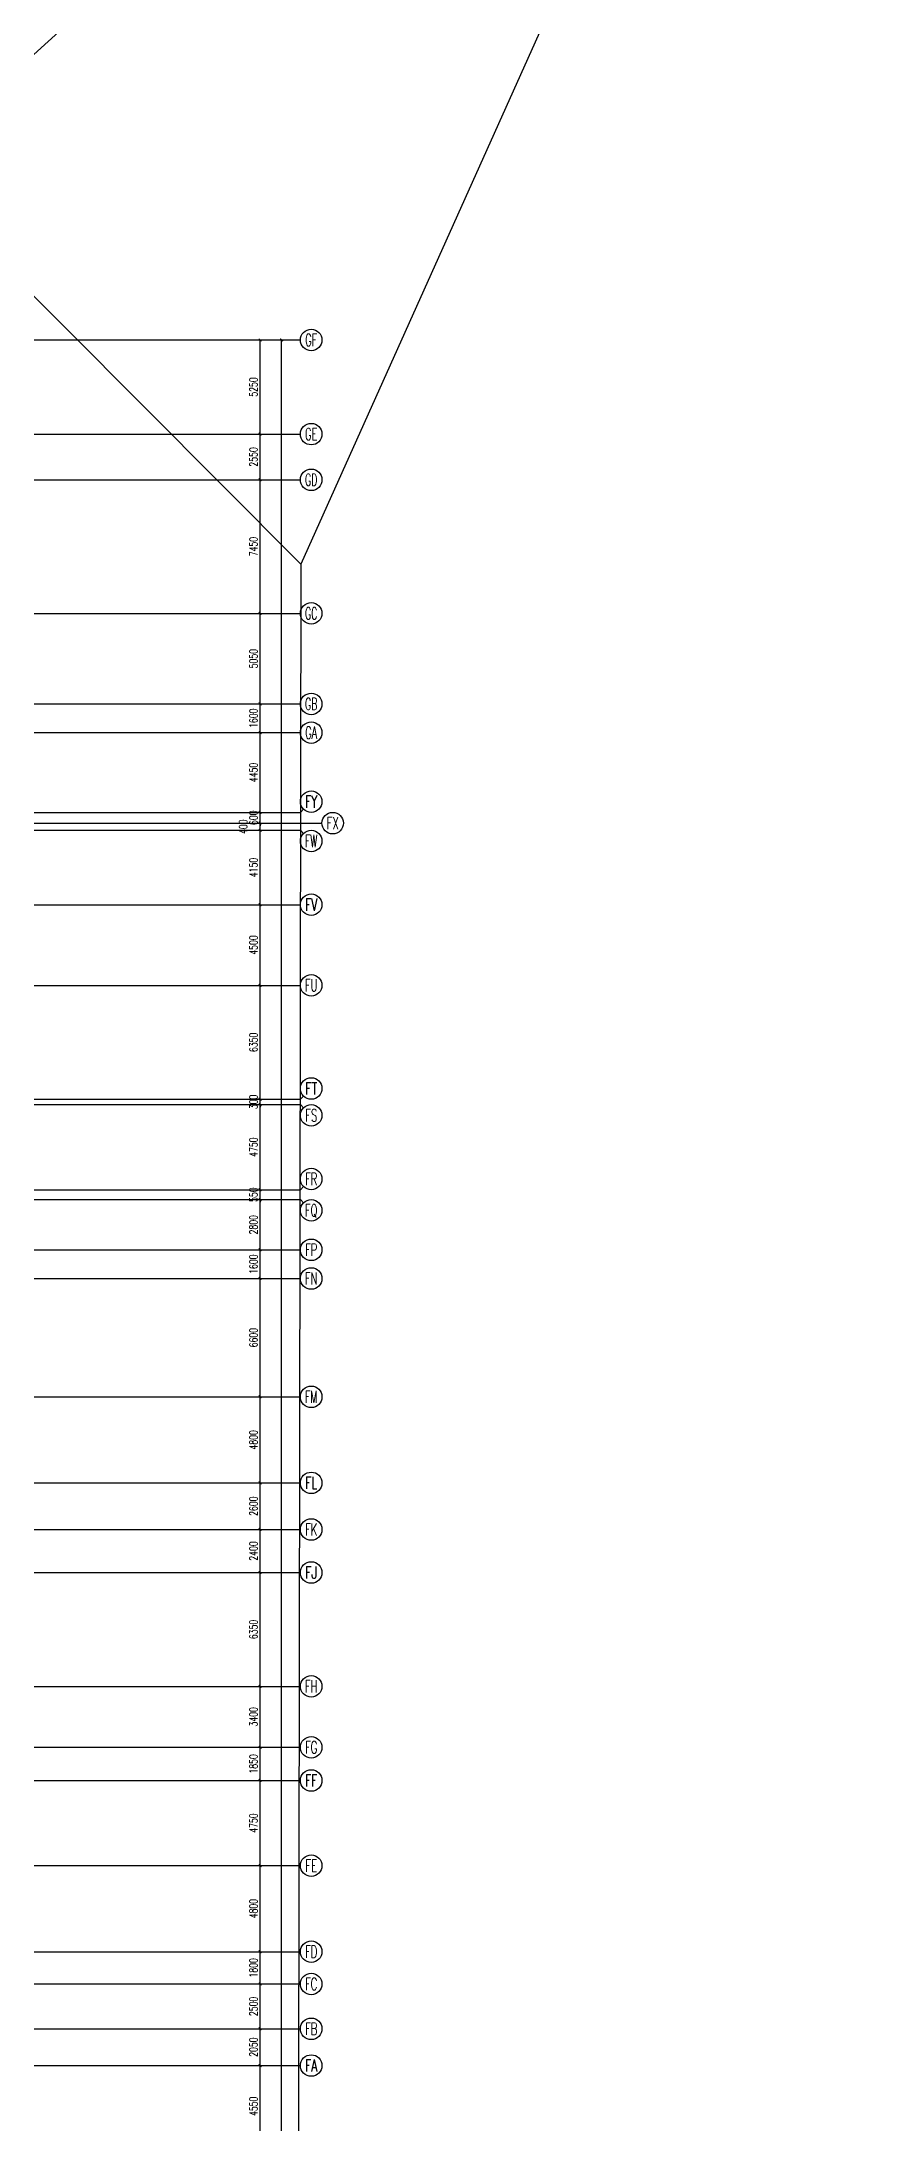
# Model space of a CAD drawing. Extents: x 369444 to 684549, y -549309 to 575337.
# Drawn here: x 616137 to 662356, y 371032 to 487148 of the extents above; entities that cross this region are included whole.
import ezdxf
from ezdxf.enums import TextEntityAlignment as Align

# ---------------------------------------------------------------- set-up
doc = ezdxf.new("R2010")
doc.units = 0
doc.header["$LTSCALE"] = 1000
doc.header["$MEASUREMENT"] = 0
for name, color, linetype in [('AXIS', 3, 'Continuous'), ('AXIS_TEXT', 7, 'Continuous'), ('DOTE', 1, 'Continuous')]:
    doc.layers.add(name, color=color, linetype=linetype)
doc.layers.add('不要动图层', color=140, linetype='Continuous', plot=False)
doc.styles.add('_TCH_AXIS', font='COMPLEX', dxfattribs={"bigfont": 'GBCBIG'})
doc.styles.add('_TCH_DIM_T3', font='SIMPLEX', dxfattribs={"width": 0.705882, "bigfont": 'GBCBIG'})
doc.styles.add('COMPLEX', font='COMPLEX')
doc.dimstyles.new('_TCH_ARCH&&150', dxfattribs={"dimtxt": 446.25, "dimasz": 150, "dimexe": 375, "dimexo": 450, "dimgap": 150, "dimtad": 1, "dimdec": 0, "dimzin": 0, "dimdsep": 46, "dimtxsty": '_TCH_DIM_T3', "dimblk": 'ARCHTICK', "dimcen": 0.09, "dimclrt": 7, "dimazin": 2, "dimtfac": 1, "dimtdec": 0, "dimtix": 1, "dimtmove": 2, "dimatfit": 3, "dimfxl": 0, "dimtolj": 1, "dimtzin": 0, "dimarcsym": 0})

# ---------------------------------------------------------------- blocks, each defined once
blk = doc.blocks.new('_ArchTick')
at = {"color": 0, "linetype": 'ByBlock', "const_width": 0.4}
blk.add_lwpolyline([(-0.5, -0.5), (0.5, 0.5)], dxfattribs=at)
blk = doc.blocks.new('*D919')
at = {"layer": 'AXIS', "color": 0, "lineweight": -2, "transparency": 16777216}
for p, q in [((625021, 374257), (628696, 374257)), ((628321, 369707), (628321, 374257)), ((625021, 369707), (628696, 369707))]:
    blk.add_line(p, q, dxfattribs=at)
at = {"layer": 'Defpoints', "color": 0, "transparency": 16777216}
for p in [(624571, 374257), (628321, 374257), (624571, 369707)]:
    blk.add_point(p, dxfattribs=at)
at = {"layer": 'AXIS', "color": 0, "lineweight": -2, "transparency": 16777216, "xscale": 150, "yscale": 150, "zscale": 150}
for p, rotation in [((628321, 374257), 90), ((628321, 369707), 270)]:
    blk.add_blockref('_ArchTick', p, dxfattribs=dict(at, rotation=rotation))
at = {"layer": 'AXIS', "color": 7, "lineweight": -2, "transparency": 16777216, "insert": (627948, 371982), "char_height": 446.2, "attachment_point": 5, "rotation": 90, "style": '_TCH_DIM_T3'}
blk.add_mtext('\\A1;4550', dxfattribs=at)
blk = doc.blocks.new('*D920')
at = {"layer": 'AXIS', "color": 0, "lineweight": -2, "transparency": 16777216}
for p, q in [((625021, 376307), (628696, 376307)), ((628321, 374257), (628321, 376307)), ((625021, 374257), (628696, 374257))]:
    blk.add_line(p, q, dxfattribs=at)
at = {"layer": 'Defpoints', "color": 0, "transparency": 16777216}
for p in [(624571, 376307), (628321, 376307), (624571, 374257)]:
    blk.add_point(p, dxfattribs=at)
at = {"layer": 'AXIS', "color": 0, "lineweight": -2, "transparency": 16777216, "xscale": 150, "yscale": 150, "zscale": 150}
for p, rotation in [((628321, 376307), 90), ((628321, 374257), 270)]:
    blk.add_blockref('_ArchTick', p, dxfattribs=dict(at, rotation=rotation))
at = {"layer": 'AXIS', "color": 7, "lineweight": -2, "transparency": 16777216, "insert": (627948, 375282), "char_height": 446.2, "attachment_point": 5, "rotation": 90, "style": '_TCH_DIM_T3'}
blk.add_mtext('\\A1;2050', dxfattribs=at)
blk = doc.blocks.new('*D921')
at = {"layer": 'AXIS', "color": 0, "lineweight": -2, "transparency": 16777216}
for p, q in [((625021, 378807), (628696, 378807)), ((628321, 376307), (628321, 378807)), ((625021, 376307), (628696, 376307))]:
    blk.add_line(p, q, dxfattribs=at)
at = {"layer": 'Defpoints', "color": 0, "transparency": 16777216}
for p in [(624571, 378807), (628321, 378807), (624571, 376307)]:
    blk.add_point(p, dxfattribs=at)
at = {"layer": 'AXIS', "color": 0, "lineweight": -2, "transparency": 16777216, "xscale": 150, "yscale": 150, "zscale": 150}
for p, rotation in [((628321, 378807), 90), ((628321, 376307), 270)]:
    blk.add_blockref('_ArchTick', p, dxfattribs=dict(at, rotation=rotation))
at = {"layer": 'AXIS', "color": 7, "lineweight": -2, "transparency": 16777216, "insert": (627948, 377557), "char_height": 446.2, "attachment_point": 5, "rotation": 90, "style": '_TCH_DIM_T3'}
blk.add_mtext('\\A1;2500', dxfattribs=at)
blk = doc.blocks.new('*D922')
at = {"layer": 'AXIS', "color": 0, "lineweight": -2, "transparency": 16777216}
for p, q in [((625021, 380607), (628696, 380607)), ((628321, 378807), (628321, 380607)), ((625021, 378807), (628696, 378807))]:
    blk.add_line(p, q, dxfattribs=at)
at = {"layer": 'Defpoints', "color": 0, "transparency": 16777216}
for p in [(624571, 380607), (628321, 380607), (624571, 378807)]:
    blk.add_point(p, dxfattribs=at)
at = {"layer": 'AXIS', "color": 0, "lineweight": -2, "transparency": 16777216, "xscale": 150, "yscale": 150, "zscale": 150}
for p, rotation in [((628321, 380607), 90), ((628321, 378807), 270)]:
    blk.add_blockref('_ArchTick', p, dxfattribs=dict(at, rotation=rotation))
at = {"layer": 'AXIS', "color": 7, "lineweight": -2, "transparency": 16777216, "insert": (627948, 379707), "char_height": 446.2, "attachment_point": 5, "rotation": 90, "style": '_TCH_DIM_T3'}
blk.add_mtext('\\A1;1800', dxfattribs=at)
blk = doc.blocks.new('*D923')
at = {"layer": 'AXIS', "color": 0, "lineweight": -2, "transparency": 16777216}
for p, q in [((625021, 385407), (628696, 385407)), ((628321, 380607), (628321, 385407)), ((625021, 380607), (628696, 380607))]:
    blk.add_line(p, q, dxfattribs=at)
at = {"layer": 'Defpoints', "color": 0, "transparency": 16777216}
for p in [(624571, 385407), (628321, 385407), (624571, 380607)]:
    blk.add_point(p, dxfattribs=at)
at = {"layer": 'AXIS', "color": 0, "lineweight": -2, "transparency": 16777216, "xscale": 150, "yscale": 150, "zscale": 150}
for p, rotation in [((628321, 385407), 90), ((628321, 380607), 270)]:
    blk.add_blockref('_ArchTick', p, dxfattribs=dict(at, rotation=rotation))
at = {"layer": 'AXIS', "color": 7, "lineweight": -2, "transparency": 16777216, "insert": (627948, 383007), "char_height": 446.2, "attachment_point": 5, "rotation": 90, "style": '_TCH_DIM_T3'}
blk.add_mtext('\\A1;4800', dxfattribs=at)
blk = doc.blocks.new('*D924')
at = {"layer": 'AXIS', "color": 0, "lineweight": -2, "transparency": 16777216}
for p, q in [((625021, 390157), (628696, 390157)), ((628321, 385407), (628321, 390157)), ((625021, 385407), (628696, 385407))]:
    blk.add_line(p, q, dxfattribs=at)
at = {"layer": 'Defpoints', "color": 0, "transparency": 16777216}
for p in [(624571, 390157), (628321, 390157), (624571, 385407)]:
    blk.add_point(p, dxfattribs=at)
at = {"layer": 'AXIS', "color": 0, "lineweight": -2, "transparency": 16777216, "xscale": 150, "yscale": 150, "zscale": 150}
for p, rotation in [((628321, 390157), 90), ((628321, 385407), 270)]:
    blk.add_blockref('_ArchTick', p, dxfattribs=dict(at, rotation=rotation))
at = {"layer": 'AXIS', "color": 7, "lineweight": -2, "transparency": 16777216, "insert": (627948, 387782), "char_height": 446.2, "attachment_point": 5, "rotation": 90, "style": '_TCH_DIM_T3'}
blk.add_mtext('\\A1;4750', dxfattribs=at)
blk = doc.blocks.new('*D925')
at = {"layer": 'AXIS', "color": 0, "lineweight": -2, "transparency": 16777216}
for p, q in [((625021, 392007), (628696, 392007)), ((628321, 390157), (628321, 392007)), ((625021, 390157), (628696, 390157))]:
    blk.add_line(p, q, dxfattribs=at)
at = {"layer": 'Defpoints', "color": 0, "transparency": 16777216}
for p in [(624571, 392007), (628321, 392007), (624571, 390157)]:
    blk.add_point(p, dxfattribs=at)
at = {"layer": 'AXIS', "color": 0, "lineweight": -2, "transparency": 16777216, "xscale": 150, "yscale": 150, "zscale": 150}
for p, rotation in [((628321, 392007), 90), ((628321, 390157), 270)]:
    blk.add_blockref('_ArchTick', p, dxfattribs=dict(at, rotation=rotation))
at = {"layer": 'AXIS', "color": 7, "lineweight": -2, "transparency": 16777216, "insert": (627948, 391082), "char_height": 446.2, "attachment_point": 5, "rotation": 90, "style": '_TCH_DIM_T3'}
blk.add_mtext('\\A1;1850', dxfattribs=at)
blk = doc.blocks.new('*D926')
at = {"layer": 'AXIS', "color": 0, "lineweight": -2, "transparency": 16777216}
for p, q in [((625021, 395407), (628696, 395407)), ((628321, 392007), (628321, 395407)), ((625021, 392007), (628696, 392007))]:
    blk.add_line(p, q, dxfattribs=at)
at = {"layer": 'Defpoints', "color": 0, "transparency": 16777216}
for p in [(624571, 395407), (628321, 395407), (624571, 392007)]:
    blk.add_point(p, dxfattribs=at)
at = {"layer": 'AXIS', "color": 0, "lineweight": -2, "transparency": 16777216, "xscale": 150, "yscale": 150, "zscale": 150}
for p, rotation in [((628321, 395407), 90), ((628321, 392007), 270)]:
    blk.add_blockref('_ArchTick', p, dxfattribs=dict(at, rotation=rotation))
at = {"layer": 'AXIS', "color": 7, "lineweight": -2, "transparency": 16777216, "insert": (627948, 393707), "char_height": 446.2, "attachment_point": 5, "rotation": 90, "style": '_TCH_DIM_T3'}
blk.add_mtext('\\A1;3400', dxfattribs=at)
blk = doc.blocks.new('*D927')
at = {"layer": 'AXIS', "color": 0, "lineweight": -2, "transparency": 16777216}
for p, q in [((625021, 401757), (628696, 401757)), ((628321, 395407), (628321, 401757)), ((625021, 395407), (628696, 395407))]:
    blk.add_line(p, q, dxfattribs=at)
at = {"layer": 'Defpoints', "color": 0, "transparency": 16777216}
for p in [(624571, 401757), (628321, 401757), (624571, 395407)]:
    blk.add_point(p, dxfattribs=at)
at = {"layer": 'AXIS', "color": 0, "lineweight": -2, "transparency": 16777216, "xscale": 150, "yscale": 150, "zscale": 150}
for p, rotation in [((628321, 401757), 90), ((628321, 395407), 270)]:
    blk.add_blockref('_ArchTick', p, dxfattribs=dict(at, rotation=rotation))
at = {"layer": 'AXIS', "color": 7, "lineweight": -2, "transparency": 16777216, "insert": (627948, 398582), "char_height": 446.2, "attachment_point": 5, "rotation": 90, "style": '_TCH_DIM_T3'}
blk.add_mtext('\\A1;6350', dxfattribs=at)
blk = doc.blocks.new('*D928')
at = {"layer": 'AXIS', "color": 0, "lineweight": -2, "transparency": 16777216}
for p, q in [((625021, 404157), (628696, 404157)), ((628321, 401757), (628321, 404157)), ((625021, 401757), (628696, 401757))]:
    blk.add_line(p, q, dxfattribs=at)
at = {"layer": 'Defpoints', "color": 0, "transparency": 16777216}
for p in [(624571, 404157), (628321, 404157), (624571, 401757)]:
    blk.add_point(p, dxfattribs=at)
at = {"layer": 'AXIS', "color": 0, "lineweight": -2, "transparency": 16777216, "xscale": 150, "yscale": 150, "zscale": 150}
for p, rotation in [((628321, 404157), 90), ((628321, 401757), 270)]:
    blk.add_blockref('_ArchTick', p, dxfattribs=dict(at, rotation=rotation))
at = {"layer": 'AXIS', "color": 7, "lineweight": -2, "transparency": 16777216, "insert": (627948, 402957), "char_height": 446.2, "attachment_point": 5, "rotation": 90, "style": '_TCH_DIM_T3'}
blk.add_mtext('\\A1;2400', dxfattribs=at)
blk = doc.blocks.new('*D929')
at = {"layer": 'AXIS', "color": 0, "lineweight": -2, "transparency": 16777216}
for p, q in [((625021, 406757), (628696, 406757)), ((628321, 404157), (628321, 406757)), ((625021, 404157), (628696, 404157))]:
    blk.add_line(p, q, dxfattribs=at)
at = {"layer": 'Defpoints', "color": 0, "transparency": 16777216}
for p in [(624571, 406757), (628321, 406757), (624571, 404157)]:
    blk.add_point(p, dxfattribs=at)
at = {"layer": 'AXIS', "color": 0, "lineweight": -2, "transparency": 16777216, "xscale": 150, "yscale": 150, "zscale": 150}
for p, rotation in [((628321, 406757), 90), ((628321, 404157), 270)]:
    blk.add_blockref('_ArchTick', p, dxfattribs=dict(at, rotation=rotation))
at = {"layer": 'AXIS', "color": 7, "lineweight": -2, "transparency": 16777216, "insert": (627948, 405457), "char_height": 446.2, "attachment_point": 5, "rotation": 90, "style": '_TCH_DIM_T3'}
blk.add_mtext('\\A1;2600', dxfattribs=at)
blk = doc.blocks.new('*D930')
at = {"layer": 'AXIS', "color": 0, "lineweight": -2, "transparency": 16777216}
for p, q in [((625021, 411557), (628696, 411557)), ((628321, 406757), (628321, 411557)), ((625021, 406757), (628696, 406757))]:
    blk.add_line(p, q, dxfattribs=at)
at = {"layer": 'Defpoints', "color": 0, "transparency": 16777216}
for p in [(624571, 411557), (628321, 411557), (624571, 406757)]:
    blk.add_point(p, dxfattribs=at)
at = {"layer": 'AXIS', "color": 0, "lineweight": -2, "transparency": 16777216, "xscale": 150, "yscale": 150, "zscale": 150}
for p, rotation in [((628321, 411557), 90), ((628321, 406757), 270)]:
    blk.add_blockref('_ArchTick', p, dxfattribs=dict(at, rotation=rotation))
at = {"layer": 'AXIS', "color": 7, "lineweight": -2, "transparency": 16777216, "insert": (627948, 409157), "char_height": 446.2, "attachment_point": 5, "rotation": 90, "style": '_TCH_DIM_T3'}
blk.add_mtext('\\A1;4800', dxfattribs=at)
blk = doc.blocks.new('*D931')
at = {"layer": 'AXIS', "color": 0, "lineweight": -2, "transparency": 16777216}
for p, q in [((625021, 418157), (628696, 418157)), ((628321, 411557), (628321, 418157)), ((625021, 411557), (628696, 411557))]:
    blk.add_line(p, q, dxfattribs=at)
at = {"layer": 'Defpoints', "color": 0, "transparency": 16777216}
for p in [(624571, 418157), (628321, 418157), (624571, 411557)]:
    blk.add_point(p, dxfattribs=at)
at = {"layer": 'AXIS', "color": 0, "lineweight": -2, "transparency": 16777216, "xscale": 150, "yscale": 150, "zscale": 150}
for p, rotation in [((628321, 418157), 90), ((628321, 411557), 270)]:
    blk.add_blockref('_ArchTick', p, dxfattribs=dict(at, rotation=rotation))
at = {"layer": 'AXIS', "color": 7, "lineweight": -2, "transparency": 16777216, "insert": (627948, 414857), "char_height": 446.2, "attachment_point": 5, "rotation": 90, "style": '_TCH_DIM_T3'}
blk.add_mtext('\\A1;6600', dxfattribs=at)
blk = doc.blocks.new('*D932')
at = {"layer": 'AXIS', "color": 0, "lineweight": -2, "transparency": 16777216}
for p, q in [((625021, 419757), (628696, 419757)), ((628321, 418157), (628321, 419757)), ((625021, 418157), (628696, 418157))]:
    blk.add_line(p, q, dxfattribs=at)
at = {"layer": 'Defpoints', "color": 0, "transparency": 16777216}
for p in [(624571, 419757), (628321, 419757), (624571, 418157)]:
    blk.add_point(p, dxfattribs=at)
at = {"layer": 'AXIS', "color": 0, "lineweight": -2, "transparency": 16777216, "xscale": 150, "yscale": 150, "zscale": 150}
for p, rotation in [((628321, 419757), 90), ((628321, 418157), 270)]:
    blk.add_blockref('_ArchTick', p, dxfattribs=dict(at, rotation=rotation))
at = {"layer": 'AXIS', "color": 7, "lineweight": -2, "transparency": 16777216, "insert": (627948, 418957), "char_height": 446.2, "attachment_point": 5, "rotation": 90, "style": '_TCH_DIM_T3'}
blk.add_mtext('\\A1;1600', dxfattribs=at)
blk = doc.blocks.new('*D933')
at = {"layer": 'AXIS', "color": 0, "lineweight": -2, "transparency": 16777216}
for p, q in [((625021, 422557), (628696, 422557)), ((628321, 419757), (628321, 422557)), ((625021, 419757), (628696, 419757))]:
    blk.add_line(p, q, dxfattribs=at)
at = {"layer": 'Defpoints', "color": 0, "transparency": 16777216}
for p in [(624571, 422557), (628321, 422557), (624571, 419757)]:
    blk.add_point(p, dxfattribs=at)
at = {"layer": 'AXIS', "color": 0, "lineweight": -2, "transparency": 16777216, "xscale": 150, "yscale": 150, "zscale": 150}
for p, rotation in [((628321, 422557), 90), ((628321, 419757), 270)]:
    blk.add_blockref('_ArchTick', p, dxfattribs=dict(at, rotation=rotation))
at = {"layer": 'AXIS', "color": 7, "lineweight": -2, "transparency": 16777216, "insert": (627948, 421157), "char_height": 446.2, "attachment_point": 5, "rotation": 90, "style": '_TCH_DIM_T3'}
blk.add_mtext('\\A1;2800', dxfattribs=at)
blk = doc.blocks.new('*D934')
at = {"layer": 'AXIS', "color": 0, "lineweight": -2, "transparency": 16777216}
for p, q in [((625021, 423107), (628696, 423107)), ((628321, 423107), (628321, 423257)), ((628321, 422557), (628321, 423107)), ((625021, 422557), (628696, 422557)), ((628321, 422557), (628321, 422407))]:
    blk.add_line(p, q, dxfattribs=at)
at = {"layer": 'Defpoints', "color": 0, "transparency": 16777216}
for p in [(624571, 423107), (628321, 423107), (624571, 422557)]:
    blk.add_point(p, dxfattribs=at)
at = {"layer": 'AXIS', "color": 0, "lineweight": -2, "transparency": 16777216, "xscale": 150, "yscale": 150, "zscale": 150}
for p, rotation in [((628321, 423107), 270), ((628321, 422557), 90)]:
    blk.add_blockref('_ArchTick', p, dxfattribs=dict(at, rotation=rotation))
at = {"layer": 'AXIS', "color": 7, "lineweight": -2, "transparency": 16777216, "insert": (627948, 422832), "char_height": 446.2, "attachment_point": 5, "rotation": 90, "style": '_TCH_DIM_T3'}
blk.add_mtext('\\A1;550', dxfattribs=at)
blk = doc.blocks.new('*D935')
at = {"layer": 'AXIS', "color": 0, "lineweight": -2, "transparency": 16777216}
for p, q in [((625021, 427857), (628696, 427857)), ((628321, 423107), (628321, 427857)), ((625021, 423107), (628696, 423107))]:
    blk.add_line(p, q, dxfattribs=at)
at = {"layer": 'Defpoints', "color": 0, "transparency": 16777216}
for p in [(624571, 427857), (628321, 427857), (624571, 423107)]:
    blk.add_point(p, dxfattribs=at)
at = {"layer": 'AXIS', "color": 0, "lineweight": -2, "transparency": 16777216, "xscale": 150, "yscale": 150, "zscale": 150}
for p, rotation in [((628321, 427857), 90), ((628321, 423107), 270)]:
    blk.add_blockref('_ArchTick', p, dxfattribs=dict(at, rotation=rotation))
at = {"layer": 'AXIS', "color": 7, "lineweight": -2, "transparency": 16777216, "insert": (627948, 425482), "char_height": 446.2, "attachment_point": 5, "rotation": 90, "style": '_TCH_DIM_T3'}
blk.add_mtext('\\A1;4750', dxfattribs=at)
blk = doc.blocks.new('*D936')
at = {"layer": 'AXIS', "color": 0, "lineweight": -2, "transparency": 16777216}
for p, q in [((625021, 428157), (628696, 428157)), ((625021, 427857), (628696, 427857)), ((628321, 428157), (628321, 428307)), ((628321, 427857), (628321, 428157)), ((628321, 427857), (628321, 427707))]:
    blk.add_line(p, q, dxfattribs=at)
at = {"layer": 'Defpoints', "color": 0, "transparency": 16777216}
for p in [(624571, 428157), (624571, 427857), (628321, 428157)]:
    blk.add_point(p, dxfattribs=at)
at = {"layer": 'AXIS', "color": 0, "lineweight": -2, "transparency": 16777216, "xscale": 150, "yscale": 150, "zscale": 150}
for p, rotation in [((628321, 428157), 270), ((628321, 427857), 90)]:
    blk.add_blockref('_ArchTick', p, dxfattribs=dict(at, rotation=rotation))
at = {"layer": 'AXIS', "color": 7, "lineweight": -2, "transparency": 16777216, "insert": (627948, 428007), "char_height": 446.2, "attachment_point": 5, "rotation": 90, "style": '_TCH_DIM_T3'}
blk.add_mtext('\\A1;300', dxfattribs=at)
blk = doc.blocks.new('*D937')
at = {"layer": 'AXIS', "color": 0, "lineweight": -2, "transparency": 16777216}
for p, q in [((625021, 434507), (628696, 434507)), ((628321, 428157), (628321, 434507)), ((625021, 428157), (628696, 428157))]:
    blk.add_line(p, q, dxfattribs=at)
at = {"layer": 'Defpoints', "color": 0, "transparency": 16777216}
for p in [(624571, 434507), (628321, 434507), (624571, 428157)]:
    blk.add_point(p, dxfattribs=at)
at = {"layer": 'AXIS', "color": 0, "lineweight": -2, "transparency": 16777216, "xscale": 150, "yscale": 150, "zscale": 150}
for p, rotation in [((628321, 434507), 90), ((628321, 428157), 270)]:
    blk.add_blockref('_ArchTick', p, dxfattribs=dict(at, rotation=rotation))
at = {"layer": 'AXIS', "color": 7, "lineweight": -2, "transparency": 16777216, "insert": (627948, 431332), "char_height": 446.2, "attachment_point": 5, "rotation": 90, "style": '_TCH_DIM_T3'}
blk.add_mtext('\\A1;6350', dxfattribs=at)
blk = doc.blocks.new('*D938')
at = {"layer": 'AXIS', "color": 0, "lineweight": -2, "transparency": 16777216}
for p, q in [((625021, 439007), (628696, 439007)), ((628321, 434507), (628321, 439007)), ((625021, 434507), (628696, 434507))]:
    blk.add_line(p, q, dxfattribs=at)
at = {"layer": 'Defpoints', "color": 0, "transparency": 16777216}
for p in [(624571, 439007), (628321, 439007), (624571, 434507)]:
    blk.add_point(p, dxfattribs=at)
at = {"layer": 'AXIS', "color": 0, "lineweight": -2, "transparency": 16777216, "xscale": 150, "yscale": 150, "zscale": 150}
for p, rotation in [((628321, 439007), 90), ((628321, 434507), 270)]:
    blk.add_blockref('_ArchTick', p, dxfattribs=dict(at, rotation=rotation))
at = {"layer": 'AXIS', "color": 7, "lineweight": -2, "transparency": 16777216, "insert": (627948, 436757), "char_height": 446.2, "attachment_point": 5, "rotation": 90, "style": '_TCH_DIM_T3'}
blk.add_mtext('\\A1;4500', dxfattribs=at)
blk = doc.blocks.new('*D939')
at = {"layer": 'AXIS', "color": 0, "lineweight": -2, "transparency": 16777216}
for p, q in [((625021, 443157), (628696, 443157)), ((628321, 439007), (628321, 443157)), ((625021, 439007), (628696, 439007))]:
    blk.add_line(p, q, dxfattribs=at)
at = {"layer": 'Defpoints', "color": 0, "transparency": 16777216}
for p in [(624571, 443157), (628321, 443157), (624571, 439007)]:
    blk.add_point(p, dxfattribs=at)
at = {"layer": 'AXIS', "color": 0, "lineweight": -2, "transparency": 16777216, "xscale": 150, "yscale": 150, "zscale": 150}
for p, rotation in [((628321, 443157), 90), ((628321, 439007), 270)]:
    blk.add_blockref('_ArchTick', p, dxfattribs=dict(at, rotation=rotation))
at = {"layer": 'AXIS', "color": 7, "lineweight": -2, "transparency": 16777216, "insert": (627948, 441082), "char_height": 446.2, "attachment_point": 5, "rotation": 90, "style": '_TCH_DIM_T3'}
blk.add_mtext('\\A1;4150', dxfattribs=at)
blk = doc.blocks.new('*D940')
at = {"layer": 'AXIS', "color": 0, "lineweight": -2, "transparency": 16777216}
for p, q in [((625021, 443557), (628696, 443557)), ((625021, 443157), (628696, 443157)), ((628321, 443157), (628321, 443557))]:
    blk.add_line(p, q, dxfattribs=at)
at = {"layer": 'Defpoints', "color": 0, "transparency": 16777216}
for p in [(624571, 443557), (624571, 443157), (628321, 443557)]:
    blk.add_point(p, dxfattribs=at)
at = {"layer": 'AXIS', "color": 0, "lineweight": -2, "transparency": 16777216, "xscale": 150, "yscale": 150, "zscale": 150}
for p, rotation in [((628321, 443557), 90), ((628321, 443157), 270)]:
    blk.add_blockref('_ArchTick', p, dxfattribs=dict(at, rotation=rotation))
at = {"layer": 'AXIS', "color": 7, "lineweight": -2, "transparency": 16777216, "insert": (627383, 443357), "char_height": 446.2, "attachment_point": 5, "rotation": 90, "style": '_TCH_DIM_T3'}
blk.add_mtext('\\A1;400', dxfattribs=at)
blk = doc.blocks.new('*D941')
at = {"layer": 'AXIS', "color": 0, "lineweight": -2, "transparency": 16777216}
for p, q in [((625021, 444157), (628696, 444157)), ((628321, 444157), (628321, 444307)), ((628321, 443557), (628321, 444157)), ((625021, 443557), (628696, 443557)), ((628321, 443557), (628321, 443407))]:
    blk.add_line(p, q, dxfattribs=at)
at = {"layer": 'Defpoints', "color": 0, "transparency": 16777216}
for p in [(624571, 444157), (628321, 444157), (624571, 443557)]:
    blk.add_point(p, dxfattribs=at)
at = {"layer": 'AXIS', "color": 0, "lineweight": -2, "transparency": 16777216, "xscale": 150, "yscale": 150, "zscale": 150}
for p, rotation in [((628321, 444157), 270), ((628321, 443557), 90)]:
    blk.add_blockref('_ArchTick', p, dxfattribs=dict(at, rotation=rotation))
at = {"layer": 'AXIS', "color": 7, "lineweight": -2, "transparency": 16777216, "insert": (627948, 443857), "char_height": 446.2, "attachment_point": 5, "rotation": 90, "style": '_TCH_DIM_T3'}
blk.add_mtext('\\A1;600', dxfattribs=at)
blk = doc.blocks.new('*D942')
at = {"layer": 'AXIS', "color": 0, "lineweight": -2, "transparency": 16777216}
for p, q in [((625021, 448607), (628696, 448607)), ((628321, 444157), (628321, 448607)), ((625021, 444157), (628696, 444157))]:
    blk.add_line(p, q, dxfattribs=at)
at = {"layer": 'Defpoints', "color": 0, "transparency": 16777216}
for p in [(624571, 448607), (628321, 448607), (624571, 444157)]:
    blk.add_point(p, dxfattribs=at)
at = {"layer": 'AXIS', "color": 0, "lineweight": -2, "transparency": 16777216, "xscale": 150, "yscale": 150, "zscale": 150}
for p, rotation in [((628321, 448607), 90), ((628321, 444157), 270)]:
    blk.add_blockref('_ArchTick', p, dxfattribs=dict(at, rotation=rotation))
at = {"layer": 'AXIS', "color": 7, "lineweight": -2, "transparency": 16777216, "insert": (627948, 446382), "char_height": 446.2, "attachment_point": 5, "rotation": 90, "style": '_TCH_DIM_T3'}
blk.add_mtext('\\A1;4450', dxfattribs=at)
blk = doc.blocks.new('*D943')
at = {"layer": 'AXIS', "color": 0, "lineweight": -2, "transparency": 16777216}
for p, q in [((625021, 450207), (628696, 450207)), ((628321, 448607), (628321, 450207)), ((625021, 448607), (628696, 448607))]:
    blk.add_line(p, q, dxfattribs=at)
at = {"layer": 'Defpoints', "color": 0, "transparency": 16777216}
for p in [(624571, 450207), (628321, 450207), (624571, 448607)]:
    blk.add_point(p, dxfattribs=at)
at = {"layer": 'AXIS', "color": 0, "lineweight": -2, "transparency": 16777216, "xscale": 150, "yscale": 150, "zscale": 150}
for p, rotation in [((628321, 450207), 90), ((628321, 448607), 270)]:
    blk.add_blockref('_ArchTick', p, dxfattribs=dict(at, rotation=rotation))
at = {"layer": 'AXIS', "color": 7, "lineweight": -2, "transparency": 16777216, "insert": (627948, 449407), "char_height": 446.2, "attachment_point": 5, "rotation": 90, "style": '_TCH_DIM_T3'}
blk.add_mtext('\\A1;1600', dxfattribs=at)
blk = doc.blocks.new('*D944')
at = {"layer": 'AXIS', "color": 0, "lineweight": -2, "transparency": 16777216}
for p, q in [((625021, 455257), (628696, 455257)), ((628321, 450207), (628321, 455257)), ((625021, 450207), (628696, 450207))]:
    blk.add_line(p, q, dxfattribs=at)
at = {"layer": 'Defpoints', "color": 0, "transparency": 16777216}
for p in [(624571, 455257), (628321, 455257), (624571, 450207)]:
    blk.add_point(p, dxfattribs=at)
at = {"layer": 'AXIS', "color": 0, "lineweight": -2, "transparency": 16777216, "xscale": 150, "yscale": 150, "zscale": 150}
for p, rotation in [((628321, 455257), 90), ((628321, 450207), 270)]:
    blk.add_blockref('_ArchTick', p, dxfattribs=dict(at, rotation=rotation))
at = {"layer": 'AXIS', "color": 7, "lineweight": -2, "transparency": 16777216, "insert": (627948, 452732), "char_height": 446.2, "attachment_point": 5, "rotation": 90, "style": '_TCH_DIM_T3'}
blk.add_mtext('\\A1;5050', dxfattribs=at)
blk = doc.blocks.new('*D945')
at = {"layer": 'AXIS', "color": 0, "lineweight": -2, "transparency": 16777216}
for p, q in [((625021, 462707), (628696, 462707)), ((628321, 455257), (628321, 462707)), ((625021, 455257), (628696, 455257))]:
    blk.add_line(p, q, dxfattribs=at)
at = {"layer": 'Defpoints', "color": 0, "transparency": 16777216}
for p in [(624571, 462707), (628321, 462707), (624571, 455257)]:
    blk.add_point(p, dxfattribs=at)
at = {"layer": 'AXIS', "color": 0, "lineweight": -2, "transparency": 16777216, "xscale": 150, "yscale": 150, "zscale": 150}
for p, rotation in [((628321, 462707), 90), ((628321, 455257), 270)]:
    blk.add_blockref('_ArchTick', p, dxfattribs=dict(at, rotation=rotation))
at = {"layer": 'AXIS', "color": 7, "lineweight": -2, "transparency": 16777216, "insert": (627948, 458982), "char_height": 446.2, "attachment_point": 5, "rotation": 90, "style": '_TCH_DIM_T3'}
blk.add_mtext('\\A1;7450', dxfattribs=at)
blk = doc.blocks.new('*D946')
at = {"layer": 'AXIS', "color": 0, "lineweight": -2, "transparency": 16777216}
for p, q in [((625021, 465257), (628696, 465257)), ((628321, 462707), (628321, 465257)), ((625021, 462707), (628696, 462707))]:
    blk.add_line(p, q, dxfattribs=at)
at = {"layer": 'Defpoints', "color": 0, "transparency": 16777216}
for p in [(624571, 465257), (628321, 465257), (624571, 462707)]:
    blk.add_point(p, dxfattribs=at)
at = {"layer": 'AXIS', "color": 0, "lineweight": -2, "transparency": 16777216, "xscale": 150, "yscale": 150, "zscale": 150}
for p, rotation in [((628321, 465257), 90), ((628321, 462707), 270)]:
    blk.add_blockref('_ArchTick', p, dxfattribs=dict(at, rotation=rotation))
at = {"layer": 'AXIS', "color": 7, "lineweight": -2, "transparency": 16777216, "insert": (627948, 463982), "char_height": 446.2, "attachment_point": 5, "rotation": 90, "style": '_TCH_DIM_T3'}
blk.add_mtext('\\A1;2550', dxfattribs=at)
blk = doc.blocks.new('*D947')
at = {"layer": 'AXIS', "color": 0, "lineweight": -2, "transparency": 16777216}
for p, q in [((625021, 470507), (628696, 470507)), ((628321, 465257), (628321, 470507)), ((625021, 465257), (628696, 465257))]:
    blk.add_line(p, q, dxfattribs=at)
at = {"layer": 'Defpoints', "color": 0, "transparency": 16777216}
for p in [(624571, 470507), (628321, 470507), (624571, 465257)]:
    blk.add_point(p, dxfattribs=at)
at = {"layer": 'AXIS', "color": 0, "lineweight": -2, "transparency": 16777216, "xscale": 150, "yscale": 150, "zscale": 150}
for p, rotation in [((628321, 470507), 90), ((628321, 465257), 270)]:
    blk.add_blockref('_ArchTick', p, dxfattribs=dict(at, rotation=rotation))
at = {"layer": 'AXIS', "color": 7, "lineweight": -2, "transparency": 16777216, "insert": (627948, 467882), "char_height": 446.2, "attachment_point": 5, "rotation": 90, "style": '_TCH_DIM_T3'}
blk.add_mtext('\\A1;5250', dxfattribs=at)
blk = doc.blocks.new('*D948')
at = {"layer": 'AXIS', "color": 0, "lineweight": -2, "transparency": 16777216}
for p, q in [((625021, 470507), (629896, 470507)), ((629521, 65157), (629521, 470507)), ((625021, 65157), (629896, 65157))]:
    blk.add_line(p, q, dxfattribs=at)
at = {"layer": 'Defpoints', "color": 0, "transparency": 16777216}
for p in [(624571, 470507), (629521, 470507), (624571, 65157)]:
    blk.add_point(p, dxfattribs=at)
at = {"layer": 'AXIS', "color": 0, "lineweight": -2, "transparency": 16777216, "xscale": 150, "yscale": 150, "zscale": 150}
for p, rotation in [((629521, 470507), 90), ((629521, 65157), 270)]:
    blk.add_blockref('_ArchTick', p, dxfattribs=dict(at, rotation=rotation))
at = {"layer": 'AXIS', "color": 7, "lineweight": -2, "transparency": 16777216, "insert": (629148, 267832), "char_height": 446.2, "attachment_point": 5, "rotation": 90, "style": '_TCH_DIM_T3'}
blk.add_mtext('\\A1;405350', dxfattribs=at)
blk = doc.blocks.new('_AXISO')
blk.add_circle((0, 0), 0.5)
at = {"layer": 'AXIS_TEXT', "style": 'COMPLEX', "width": 1.041667}
blk.add_attdef('A', text='', height=0.56, dxfattribs=at).set_placement((-0.25, -0.28), (0.25, -0.28), align=Align.FIT)

msp = doc.modelspace()

# ---------------------------------------------------------------- linework, layer by layer
at = {"layer": 'AXIS'}
for p, q in [((624570.9, 470507), (630570.9, 470507)), ((624570.9, 465257), (630570.9, 465257)), ((624570.9, 462707), (630570.9, 462707)), ((624570.9, 455257), (630570.9, 455257)), ((624570.9, 450207), (630570.9, 450207)), ((624570.9, 448607), (630570.9, 448607)), ((624570.9, 444157), (630570.9, 444157)), ((630746.7, 444332.7), (630570.9, 444157)), ((624570.9, 443557), (631770.9, 443557)), ((624570.9, 443157), (630570.9, 443157)), ((630746.7, 442981.2), (630570.9, 443157)), ((624570.9, 439007), (630570.9, 439007)), ((624570.9, 434507), (630570.9, 434507)), ((624570.9, 428157), (630570.9, 428157)), ((624570.9, 427857), (630570.9, 427857)), ((630746.7, 428332.7), (630570.9, 428157)), ((630746.7, 427681.2), (630570.9, 427857)), ((624570.9, 423107), (630570.9, 423107)), ((630746.7, 423282.7), (630570.9, 423107)), ((624570.9, 422557), (630570.9, 422557)), ((630746.7, 422381.2), (630570.9, 422557)), ((624570.9, 419757), (630570.9, 419757)), ((624570.9, 418157), (630570.9, 418157)), ((624570.9, 411557), (630570.9, 411557)), ((624570.9, 406757), (630570.9, 406757)), ((624570.9, 404157), (630570.9, 404157)), ((624570.9, 401757), (630570.9, 401757)), ((624570.9, 395407), (630570.9, 395407)), ((624570.9, 392007), (630570.9, 392007)), ((624570.9, 390157), (630570.9, 390157)), ((624570.9, 385407), (630570.9, 385407)), ((624570.9, 380607), (630570.9, 380607)), ((624570.9, 378807), (630570.9, 378807)), ((624570.9, 376307), (630570.9, 376307)), ((624570.9, 374257), (630570.9, 374257))]:
    msp.add_line(p, q, dxfattribs=at)
at = {"layer": 'DOTE', "color": 8, "lineweight": -2}
for p, q in [((377844.4, 470507), (624570.9, 470507)), ((377844.4, 465257), (624570.9, 465257)), ((377844.4, 462707), (624570.9, 462707)), ((377844.4, 455257), (624570.9, 455257)), ((377844.4, 450207), (624570.9, 450207)), ((377844.4, 448607), (624570.9, 448607)), ((377844.4, 444157), (624570.9, 444157)), ((377844.4, 443557), (624570.9, 443557)), ((377844.4, 443157), (624570.9, 443157)), ((377844.4, 439007), (624570.9, 439007)), ((377844.4, 434507), (624570.9, 434507)), ((377844.4, 428157), (624570.9, 428157)), ((377844.4, 427857), (624570.9, 427857)), ((377844.4, 423107), (624570.9, 423107)), ((377844.4, 422557), (624570.9, 422557)), ((377844.4, 419757), (624570.9, 419757)), ((377844.4, 418157), (624570.9, 418157)), ((377844.4, 411557), (624570.9, 411557)), ((377844.4, 406757), (624570.9, 406757)), ((377844.4, 404157), (624570.9, 404157)), ((377844.4, 401757), (624570.9, 401757)), ((377844.4, 395407), (624570.9, 395407)), ((377844.4, 392007), (624570.9, 392007)), ((377844.4, 390157), (624570.9, 390157)), ((377844.4, 385407), (624570.9, 385407)), ((377844.4, 380607), (624570.9, 380607)), ((377844.4, 378807), (624570.9, 378807)), ((377844.4, 376307), (624570.9, 376307)), ((377844.4, 374257), (624570.9, 374257))]:
    msp.add_line(p, q, dxfattribs=at)
at = {"layer": '不要动图层', "linetype": 'ByBlock', "lineweight": -2, "ltscale": 6}
msp.add_lwpolyline([(608633.7, 480035.6), (662356, 528798.5), (630599.5, 458002.6)], dxfattribs=at)
at = {"layer": '不要动图层'}
msp.add_lwpolyline([(374141.4, 480401.6), (608632.4, 480035.6), (630599.4, 458002.6), (630103.6, 140971.4), (534606.6, 140971.5), (534606.6, 44667.5), (383961.4, 44901.6), (384134.4, 155731.6), (384114.4, 173450.6), (374190.4, 173466.6), (373839.4, 234426.6), (373748.4, 250410.6), (374011.4, 393904.6)], close=True, dxfattribs=at)

# ---------------------------------------------------------------- block references
at = {"layer": 'AXIS', "lineweight": -2}
ref = msp.add_blockref('_AXISO', (631170.9, 470507), dxfattribs=dict(at, xscale=1200, yscale=1200, zscale=1200))
ref.add_attrib('A', 'GF', dxfattribs={"layer": 'AXIS_TEXT', "lineweight": -2, "ltscale": 6, "height": 678.82, "style": '_TCH_AXIS', "width": 0.538462}).set_placement((630831.5, 470167.6), (631510.4, 470167.6), align=Align.FIT)
ref = msp.add_blockref('_AXISO', (631170.9, 465257), dxfattribs=dict(at, xscale=1200, yscale=1200, zscale=1200))
ref.add_attrib('A', 'GE', dxfattribs={"layer": 'AXIS_TEXT', "lineweight": -2, "ltscale": 6, "height": 678.82, "style": '_TCH_AXIS', "width": 0.538462}).set_placement((630831.5, 464917.6), (631510.4, 464917.6), align=Align.FIT)
ref = msp.add_blockref('_AXISO', (631170.9, 462707), dxfattribs=dict(at, xscale=1200, yscale=1200, zscale=1200))
ref.add_attrib('A', 'GD', dxfattribs={"layer": 'AXIS_TEXT', "lineweight": -2, "ltscale": 6, "height": 678.82, "style": '_TCH_AXIS', "width": 0.525}).set_placement((630831.5, 462367.6), (631510.4, 462367.6), align=Align.FIT)
ref = msp.add_blockref('_AXISO', (631170.9, 455257), dxfattribs=dict(at, xscale=1200, yscale=1200, zscale=1200))
ref.add_attrib('A', 'GC', dxfattribs={"layer": 'AXIS_TEXT', "lineweight": -2, "ltscale": 6, "height": 678.82, "style": '_TCH_AXIS', "width": 0.552632}).set_placement((630831.5, 454917.6), (631510.4, 454917.6), align=Align.FIT)
ref = msp.add_blockref('_AXISO', (631170.9, 450207), dxfattribs=dict(at, xscale=1200, yscale=1200, zscale=1200))
ref.add_attrib('A', 'GB', dxfattribs={"layer": 'AXIS_TEXT', "lineweight": -2, "ltscale": 6, "height": 678.82, "style": '_TCH_AXIS', "width": 0.525}).set_placement((630831.5, 449867.6), (631510.4, 449867.6), align=Align.FIT)
ref = msp.add_blockref('_AXISO', (631170.9, 448607), dxfattribs=dict(at, xscale=1200, yscale=1200, zscale=1200))
ref.add_attrib('A', 'GA', dxfattribs={"layer": 'AXIS_TEXT', "lineweight": -2, "ltscale": 6, "height": 678.82, "style": '_TCH_AXIS', "width": 0.512195}).set_placement((630831.5, 448267.6), (631510.4, 448267.6), align=Align.FIT)
ref = msp.add_blockref('_AXISO', (631170.9, 444757), dxfattribs=dict(at, xscale=1200, yscale=1200, zscale=1200))
ref.add_attrib('A', 'FY', dxfattribs={"layer": 'AXIS_TEXT', "lineweight": -2, "ltscale": 6, "height": 678.82, "style": '_TCH_AXIS', "width": 0.538462}).set_placement((630831.5, 444417.6), (631510.4, 444417.6), align=Align.FIT)
ref = msp.add_blockref('_AXISO', (632370.9, 443557), dxfattribs=dict(at, xscale=1200, yscale=1200, zscale=1200))
ref.add_attrib('A', 'FX', dxfattribs={"layer": 'AXIS_TEXT', "lineweight": -2, "ltscale": 6, "height": 678.82, "style": '_TCH_AXIS', "width": 0.552632}).set_placement((632031.5, 443217.6), (632710.4, 443217.6), align=Align.FIT)
ref = msp.add_blockref('_AXISO', (631170.9, 442557), dxfattribs=dict(at, xscale=1200, yscale=1200, zscale=1200))
ref.add_attrib('A', 'FW', dxfattribs={"layer": 'AXIS_TEXT', "lineweight": -2, "ltscale": 6, "height": 678.82, "style": '_TCH_AXIS', "width": 0.5}).set_placement((630831.5, 442217.6), (631510.4, 442217.6), align=Align.FIT)
ref = msp.add_blockref('_AXISO', (631170.9, 439007), dxfattribs=dict(at, xscale=1200, yscale=1200, zscale=1200))
ref.add_attrib('A', 'FV', dxfattribs={"layer": 'AXIS_TEXT', "lineweight": -2, "ltscale": 6, "height": 678.82, "style": '_TCH_AXIS', "width": 0.552632}).set_placement((630831.5, 438667.6), (631510.4, 438667.6), align=Align.FIT)
ref = msp.add_blockref('_AXISO', (631170.9, 434507), dxfattribs=dict(at, xscale=1200, yscale=1200, zscale=1200))
ref.add_attrib('A', 'FU', dxfattribs={"layer": 'AXIS_TEXT', "lineweight": -2, "ltscale": 6, "height": 678.82, "style": '_TCH_AXIS', "width": 0.525}).set_placement((630831.5, 434167.6), (631510.4, 434167.6), align=Align.FIT)
ref = msp.add_blockref('_AXISO', (631170.9, 428757), dxfattribs=dict(at, xscale=1200, yscale=1200, zscale=1200))
ref.add_attrib('A', 'FT', dxfattribs={"layer": 'AXIS_TEXT', "lineweight": -2, "ltscale": 6, "height": 678.82, "style": '_TCH_AXIS', "width": 0.6}).set_placement((630831.5, 428417.6), (631510.4, 428417.6), align=Align.FIT)
ref = msp.add_blockref('_AXISO', (631170.9, 427257), dxfattribs=dict(at, xscale=1200, yscale=1200, zscale=1200))
ref.add_attrib('A', 'FS', dxfattribs={"layer": 'AXIS_TEXT', "lineweight": -2, "ltscale": 6, "height": 678.82, "style": '_TCH_AXIS', "width": 0.617647}).set_placement((630831.5, 426917.6), (631510.4, 426917.6), align=Align.FIT)
ref = msp.add_blockref('_AXISO', (631170.9, 423707), dxfattribs=dict(at, xscale=1200, yscale=1200, zscale=1200))
ref.add_attrib('A', 'FR', dxfattribs={"layer": 'AXIS_TEXT', "lineweight": -2, "ltscale": 6, "height": 678.82, "style": '_TCH_AXIS', "width": 0.552632}).set_placement((630831.5, 423367.6), (631510.4, 423367.6), align=Align.FIT)
ref = msp.add_blockref('_AXISO', (631170.9, 421957), dxfattribs=dict(at, xscale=1200, yscale=1200, zscale=1200))
ref.add_attrib('A', 'FQ', dxfattribs={"layer": 'AXIS_TEXT', "lineweight": -2, "ltscale": 6, "height": 678.82, "style": '_TCH_AXIS', "width": 0.583333}).set_placement((630831.5, 421617.6), (631510.4, 421617.6), align=Align.FIT)
ref = msp.add_blockref('_AXISO', (631170.9, 419757), dxfattribs=dict(at, xscale=1200, yscale=1200, zscale=1200))
ref.add_attrib('A', 'FP', dxfattribs={"layer": 'AXIS_TEXT', "lineweight": -2, "ltscale": 6, "height": 678.82, "style": '_TCH_AXIS', "width": 0.567568}).set_placement((630831.5, 419417.6), (631510.4, 419417.6), align=Align.FIT)
ref = msp.add_blockref('_AXISO', (631170.9, 418157), dxfattribs=dict(at, xscale=1200, yscale=1200, zscale=1200))
ref.add_attrib('A', 'FN', dxfattribs={"layer": 'AXIS_TEXT', "lineweight": -2, "ltscale": 6, "height": 678.82, "style": '_TCH_AXIS', "width": 0.538462}).set_placement((630831.5, 417817.6), (631510.4, 417817.6), align=Align.FIT)
ref = msp.add_blockref('_AXISO', (631170.9, 411557), dxfattribs=dict(at, xscale=1200, yscale=1200, zscale=1200))
ref.add_attrib('A', 'FM', dxfattribs={"layer": 'AXIS_TEXT', "lineweight": -2, "ltscale": 6, "height": 678.82, "style": '_TCH_AXIS', "width": 0.512195}).set_placement((630831.5, 411217.6), (631510.4, 411217.6), align=Align.FIT)
ref = msp.add_blockref('_AXISO', (631170.9, 406757), dxfattribs=dict(at, xscale=1200, yscale=1200, zscale=1200))
ref.add_attrib('A', 'FL', dxfattribs={"layer": 'AXIS_TEXT', "lineweight": -2, "ltscale": 6, "height": 678.82, "style": '_TCH_AXIS', "width": 0.6}).set_placement((630831.5, 406417.6), (631510.4, 406417.6), align=Align.FIT)
ref = msp.add_blockref('_AXISO', (631170.9, 404157), dxfattribs=dict(at, xscale=1200, yscale=1200, zscale=1200))
ref.add_attrib('A', 'FK', dxfattribs={"layer": 'AXIS_TEXT', "lineweight": -2, "ltscale": 6, "height": 678.82, "style": '_TCH_AXIS', "width": 0.538462}).set_placement((630831.5, 403817.6), (631510.4, 403817.6), align=Align.FIT)
ref = msp.add_blockref('_AXISO', (631170.9, 401757), dxfattribs=dict(at, xscale=1200, yscale=1200, zscale=1200))
ref.add_attrib('A', 'FJ', dxfattribs={"layer": 'AXIS_TEXT', "lineweight": -2, "ltscale": 6, "height": 678.82, "style": '_TCH_AXIS', "width": 0.677419}).set_placement((630831.5, 401417.6), (631510.4, 401417.6), align=Align.FIT)
ref = msp.add_blockref('_AXISO', (631170.9, 395407), dxfattribs=dict(at, xscale=1200, yscale=1200, zscale=1200))
ref.add_attrib('A', 'FH', dxfattribs={"layer": 'AXIS_TEXT', "lineweight": -2, "ltscale": 6, "height": 678.82, "style": '_TCH_AXIS', "width": 0.525}).set_placement((630831.5, 395067.6), (631510.4, 395067.6), align=Align.FIT)
ref = msp.add_blockref('_AXISO', (631170.9, 392007), dxfattribs=dict(at, xscale=1200, yscale=1200, zscale=1200))
ref.add_attrib('A', 'FG', dxfattribs={"layer": 'AXIS_TEXT', "lineweight": -2, "ltscale": 6, "height": 678.82, "style": '_TCH_AXIS', "width": 0.552632}).set_placement((630831.5, 391667.6), (631510.4, 391667.6), align=Align.FIT)
ref = msp.add_blockref('_AXISO', (631170.9, 390157), dxfattribs=dict(at, xscale=1200, yscale=1200, zscale=1200))
ref.add_attrib('A', 'FF', dxfattribs={"layer": 'AXIS_TEXT', "lineweight": -2, "ltscale": 6, "height": 678.82, "style": '_TCH_AXIS', "width": 0.583333}).set_placement((630831.5, 389817.6), (631510.4, 389817.6), align=Align.FIT)
ref = msp.add_blockref('_AXISO', (631170.9, 385407), dxfattribs=dict(at, xscale=1200, yscale=1200, zscale=1200))
ref.add_attrib('A', 'FE', dxfattribs={"layer": 'AXIS_TEXT', "lineweight": -2, "ltscale": 6, "height": 678.82, "style": '_TCH_AXIS', "width": 0.583333}).set_placement((630831.5, 385067.6), (631510.4, 385067.6), align=Align.FIT)
ref = msp.add_blockref('_AXISO', (631170.9, 380607), dxfattribs=dict(at, xscale=1200, yscale=1200, zscale=1200))
ref.add_attrib('A', 'FD', dxfattribs={"layer": 'AXIS_TEXT', "lineweight": -2, "ltscale": 6, "height": 678.82, "style": '_TCH_AXIS', "width": 0.567568}).set_placement((630831.5, 380267.6), (631510.4, 380267.6), align=Align.FIT)
ref = msp.add_blockref('_AXISO', (631170.9, 378807), dxfattribs=dict(at, xscale=1200, yscale=1200, zscale=1200))
ref.add_attrib('A', 'FC', dxfattribs={"layer": 'AXIS_TEXT', "lineweight": -2, "ltscale": 6, "height": 678.82, "style": '_TCH_AXIS', "width": 0.6}).set_placement((630831.5, 378467.6), (631510.4, 378467.6), align=Align.FIT)
ref = msp.add_blockref('_AXISO', (631170.9, 376307), dxfattribs=dict(at, xscale=1200, yscale=1200, zscale=1200))
ref.add_attrib('A', 'FB', dxfattribs={"layer": 'AXIS_TEXT', "lineweight": -2, "ltscale": 6, "height": 678.82, "style": '_TCH_AXIS', "width": 0.567568}).set_placement((630831.5, 375967.6), (631510.4, 375967.6), align=Align.FIT)
ref = msp.add_blockref('_AXISO', (631170.9, 374257), dxfattribs=dict(at, xscale=1200, yscale=1200, zscale=1200))
ref.add_attrib('A', 'FA', dxfattribs={"layer": 'AXIS_TEXT', "lineweight": -2, "ltscale": 6, "height": 678.82, "style": '_TCH_AXIS', "width": 0.552632}).set_placement((630831.5, 373917.6), (631510.4, 373917.6), align=Align.FIT)

# ---------------------------------------------------------------- dimensions: what is measured, and where the dimension line sits
for p1, p2, distance, text, picture, middle in [((624570.9, 465257), (624570.9, 470507), -3750, '5250', '*D947', (627947.8, 467882)), ((624570.9, 65157), (624570.9, 470507), -4950, '405350', '*D948', (629147.8, 267832)), ((624570.9, 462707), (624570.9, 465257), -3750, '2550', '*D946', (627947.8, 463982)), ((624570.9, 455257), (624570.9, 462707), -3750, '7450', '*D945', (627947.8, 458982)), ((624570.9, 450207), (624570.9, 455257), -3750, '5050', '*D944', (627947.8, 452732)), ((624570.9, 448607), (624570.9, 450207), -3750, '1600', '*D943', (627947.8, 449407)), ((624570.9, 444157), (624570.9, 448607), -3750, '4450', '*D942', (627947.8, 446382)), ((624570.9, 443557), (624570.9, 444157), -3750, '600', '*D941', (627947.8, 443857)), ((624570.9, 439007), (624570.9, 443157), -3750, '4150', '*D939', (627947.8, 441082)), ((624570.9, 434507), (624570.9, 439007), -3750, '4500', '*D938', (627947.8, 436757)), ((624570.9, 428157), (624570.9, 434507), -3750, '6350', '*D937', (627947.8, 431332)), ((624570.9, 427857), (624570.9, 428157), -3750, '300', '*D936', (627947.8, 428007)), ((624570.9, 423107), (624570.9, 427857), -3750, '4750', '*D935', (627947.8, 425482)), ((624570.9, 422557), (624570.9, 423107), -3750, '550', '*D934', (627947.8, 422832)), ((624570.9, 419757), (624570.9, 422557), -3750, '2800', '*D933', (627947.8, 421157)), ((624570.9, 418157), (624570.9, 419757), -3750, '1600', '*D932', (627947.8, 418957)), ((624570.9, 411557), (624570.9, 418157), -3750, '6600', '*D931', (627947.8, 414857)), ((624570.9, 406757), (624570.9, 411557), -3750, '4800', '*D930', (627947.8, 409157)), ((624570.9, 404157), (624570.9, 406757), -3750, '2600', '*D929', (627947.8, 405457)), ((624570.9, 401757), (624570.9, 404157), -3750, '2400', '*D928', (627947.8, 402957)), ((624570.9, 395407), (624570.9, 401757), -3750, '6350', '*D927', (627947.8, 398582)), ((624570.9, 392007), (624570.9, 395407), -3750, '3400', '*D926', (627947.8, 393707)), ((624570.9, 390157), (624570.9, 392007), -3750, '1850', '*D925', (627947.8, 391082)), ((624570.9, 385407), (624570.9, 390157), -3750, '4750', '*D924', (627947.8, 387782)), ((624570.9, 380607), (624570.9, 385407), -3750, '4800', '*D923', (627947.8, 383007)), ((624570.9, 378807), (624570.9, 380607), -3750, '1800', '*D922', (627947.8, 379707)), ((624570.9, 376307), (624570.9, 378807), -3750, '2500', '*D921', (627947.8, 377557)), ((624570.9, 374257), (624570.9, 376307), -3750, '2050', '*D920', (627947.8, 375282)), ((624570.9, 369707), (624570.9, 374257), -3750, '4550', '*D919', (627947.8, 371982))]:
    dim = msp.add_aligned_dim(p1=p1, p2=p2, distance=distance, text=text, dimstyle='_TCH_ARCH&&150', dxfattribs=at)
    dim.commit()
    dim.dimension.update_dxf_attribs({"geometry": picture, "text_midpoint": middle})
dim = msp.add_linear_dim(base=(628320.9, 443557), p1=(624570.9, 443157), p2=(624570.9, 443557), angle=90, text='400', dimstyle='_TCH_ARCH&&150', dxfattribs=at)
dim.commit()
dim.dimension.update_dxf_attribs({"geometry": '*D940', "text_midpoint": (627383.4, 443357), "dimtype": 161})

doc.saveas('drawing.dxf')
